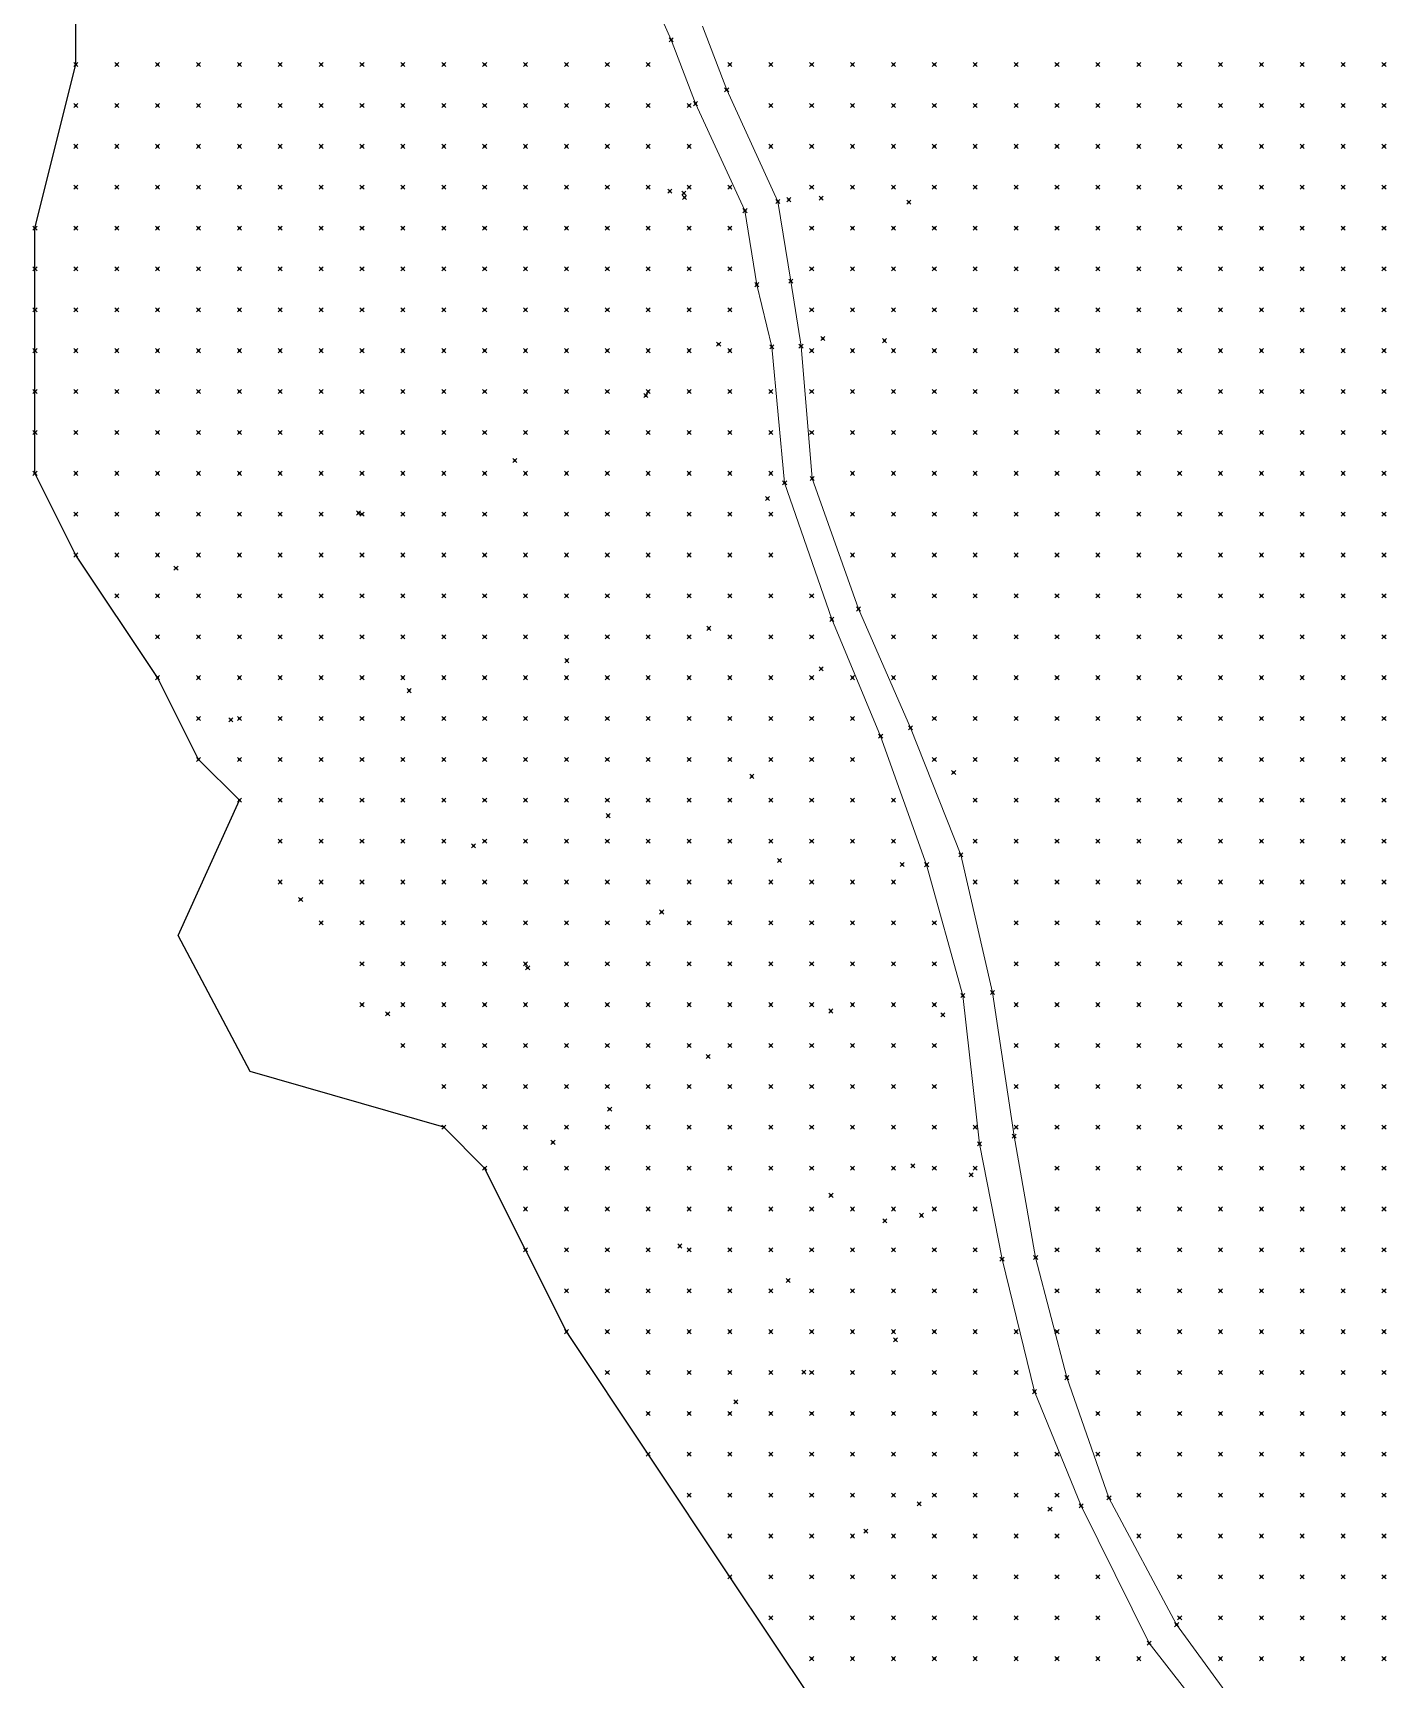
# Model space of a CAD drawing. Header units: metres. Extents: x 441556 to 446409, y 432338 to 461058.
# Drawn here: x 443504.5 to 443603.8, y 447161.7 to 447282.5 of the extents above; entities that cross this region are included whole.
import ezdxf

# ---------------------------------------------------------------- set-up
doc = ezdxf.new("R2010")
doc.units = ezdxf.units.M
doc.header["$MEASUREMENT"] = 0
doc.header["$PDMODE"] = 35
doc.header["$PDSIZE"] = 0.15
for name, color, linetype, lineweight in [('DTM-BRE-RevN_GRP_DRUM PAMANT', 2, 'Continuous', 0), ('DTM-NOK-RevN_LIDAR_co_lidar', 91, 'Continuous', 0), ('DTM-NOK-RevN_RTK', 32, 'Continuous', 0)]:
    doc.layers.add(name, color=color, linetype=linetype, lineweight=lineweight)
doc.layers.add('DTM-INT_YP', color=121, linetype='Continuous')

msp = doc.modelspace()

# ---------------------------------------------------------------- linework, layer by layer
at = {"layer": 'DTM-BRE-RevN_GRP_DRUM PAMANT'}
for p, q in [((443551.356, 447281.995, 361.192), (443549.312, 447286.558, 361.279)), ((443555.421, 447278.324, 360.887), (443553.651, 447283.008, 361.124)), ((443553.126, 447277.311, 360.955), (443551.356, 447281.995, 361.192)), ((443556.763, 447269.46, 360.921), (443553.126, 447277.311, 360.955)), ((443559.182, 447270.124, 360.853), (443555.421, 447278.324, 360.887)), ((443560.12, 447264.283, 361.023), (443559.182, 447270.124, 360.853)), ((443557.624, 447264.027, 361.091), (443556.763, 447269.46, 360.921)), ((443558.735, 447259.463, 361.315), (443557.624, 447264.027, 361.091)), ((443560.876, 447259.522, 361.353), (443560.12, 447264.283, 361.023)), ((443559.672, 447249.483, 360.801), (443558.735, 447259.463, 361.315)), ((443560.876, 447259.522, 361.353), (443561.687, 447249.81, 360.751)), ((443561.687, 447249.81, 360.751), (443565.092, 447240.231, 359.616)), ((443563.135, 447239.472, 359.839), (443559.672, 447249.483, 360.801)), ((443565.092, 447240.231, 359.616), (443568.91, 447231.517, 358.724)), ((443566.715, 447230.906, 358.797), (443563.135, 447239.472, 359.839)), ((443568.91, 447231.517, 358.724), (443572.595, 447222.185, 357.828)), ((443570.09, 447221.468, 357.59), (443566.715, 447230.906, 358.797)), ((443572.595, 447222.185, 357.828), (443574.928, 447212.083, 356.545)), ((443572.739, 447211.872, 356.427), (443570.09, 447221.468, 357.59)), ((443574.928, 447212.083, 356.545), (443576.52, 447201.547, 355.557)), ((443573.971, 447200.982, 355.487), (443572.739, 447211.872, 356.427)), ((443576.52, 447201.547, 355.557), (443578.089, 447192.649, 354.661)), ((443575.623, 447192.512, 354.71), (443573.971, 447200.982, 355.487)), ((443578.008, 447182.799, 354.109), (443575.623, 447192.512, 354.71)), ((443578.089, 447192.649, 354.661), (443580.377, 447183.827, 354.022)), ((443580.377, 447183.827, 354.022), (443583.469, 447175.009, 353.499)), ((443581.42, 447174.416, 353.595), (443578.008, 447182.799, 354.109)), ((443583.469, 447175.009, 353.499), (443588.434, 447165.701, 353.073)), ((443586.419, 447164.336, 353.158), (443581.42, 447174.416, 353.595)), ((443588.434, 447165.701, 353.073), (443594.851, 447156.907, 352.787)), ((443592.937, 447156.01, 352.83), (443586.419, 447164.336, 353.158))]:
    msp.add_line(p, q, dxfattribs=at)
at = {"layer": 'DTM-INT_YP'}
msp.add_polyline3d([(443561.658, 447160.207, 341.753), (443555.66, 447169.205, 341.996), (443549.661, 447178.203, 343.45), (443543.662, 447187.201, 346.833), (443540.663, 447193.2, 349.621), (443537.664, 447199.199, 350.62), (443534.664, 447202.198, 350.423), (443520.45, 447206.29, 348.454), (443515.187, 447216.261, 349.086), (443519.668, 447226.193, 351.33), (443516.668, 447229.192, 350.931), (443513.669, 447235.191, 350.404), (443507.67, 447244.189, 348.645), (443504.671, 447250.187, 345.393), (443504.671, 447253.187, 344.83), (443504.671, 447256.186, 343.588), (443504.671, 447259.185, 342.544), (443504.671, 447262.185, 341.881), (443504.671, 447265.184, 341.062), (443504.671, 447268.183, 340.713), (443507.67, 447280.181, 340.47), (443507.67, 447283.18, 340.229)], dxfattribs=at)
at = {"layer": 'DTM-NOK-RevN_LIDAR_co_lidar'}
for p in [(443507.67, 447280.181, 340.47), (443510.67, 447280.181, 341.662), (443513.669, 447280.181, 343.582), (443516.668, 447280.181, 345.936), (443519.668, 447280.181, 347.943), (443522.667, 447280.181, 350.163), (443525.666, 447280.181, 351.71), (443528.666, 447280.181, 352.234), (443531.665, 447280.181, 353.083), (443534.664, 447280.181, 354.218), (443537.664, 447280.181, 355.291), (443540.663, 447280.181, 356.4), (443543.662, 447280.181, 357.583), (443546.662, 447280.181, 359.356), (443549.661, 447280.181, 360.766), (443555.66, 447280.181, 361.657), (443558.659, 447280.181, 363.199), (443561.658, 447280.181, 364.72), (443564.658, 447280.181, 365.814), (443567.657, 447280.181, 366.614), (443570.656, 447280.181, 367.799), (443573.656, 447280.181, 368.88), (443576.655, 447280.181, 369.755), (443579.654, 447280.181, 370.658), (443582.654, 447280.181, 371.966), (443585.653, 447280.181, 373.409), (443588.653, 447280.181, 374.886), (443591.652, 447280.181, 376.164), (443594.651, 447280.181, 377.386), (443597.651, 447280.181, 378.609), (443600.65, 447280.181, 379.955), (443603.649, 447280.181, 381.519), (443507.67, 447277.182, 340.548), (443510.67, 447277.182, 342), (443513.669, 447277.182, 344.163), (443516.668, 447277.182, 346.337), (443519.668, 447277.182, 348.288), (443522.667, 447277.182, 350.406), (443525.666, 447277.182, 352.056), (443528.666, 447277.182, 352.543), (443531.665, 447277.182, 353.294), (443534.664, 447277.182, 354.493), (443537.664, 447277.182, 355.589), (443540.663, 447277.182, 356.688), (443543.662, 447277.182, 357.589), (443546.662, 447277.182, 358.809), (443549.661, 447277.182, 360.292), (443552.66, 447277.182, 360.971), (443558.659, 447277.182, 361.962), (443561.658, 447277.182, 363.419), (443564.658, 447277.182, 364.406), (443567.657, 447277.182, 365.271), (443570.656, 447277.182, 366.035), (443573.656, 447277.182, 367.558), (443576.655, 447277.182, 368.205), (443579.654, 447277.182, 369.108), (443582.654, 447277.182, 369.92), (443585.653, 447277.182, 371.4), (443588.653, 447277.182, 372.643), (443591.652, 447277.182, 374.004), (443594.651, 447277.182, 375.109), (443597.651, 447277.182, 376.562), (443600.65, 447277.182, 377.979), (443603.649, 447277.182, 379.298), (443507.67, 447274.182, 341.118), (443510.67, 447274.182, 343.032), (443513.669, 447274.182, 345.036), (443516.668, 447274.182, 346.983), (443519.668, 447274.182, 348.834), (443522.667, 447274.182, 350.23), (443525.666, 447274.182, 351.584), (443528.666, 447274.182, 352.626), (443531.665, 447274.182, 353.535), (443534.664, 447274.182, 354.49), (443537.664, 447274.182, 355.572), (443540.663, 447274.182, 356.685), (443543.662, 447274.182, 357.676), (443546.662, 447274.182, 358.968), (443549.661, 447274.182, 360.364), (443552.66, 447274.182, 360.983), (443558.659, 447274.182, 361.438), (443561.658, 447274.182, 362.579), (443564.658, 447274.182, 363.459), (443567.657, 447274.182, 364.312), (443570.656, 447274.182, 365.12), (443573.656, 447274.182, 366.095), (443576.655, 447274.182, 366.873), (443579.654, 447274.182, 367.556), (443582.654, 447274.182, 368.404), (443585.653, 447274.182, 369.267), (443588.653, 447274.182, 370.217), (443591.652, 447274.182, 371.632), (443594.651, 447274.182, 373.023), (443597.651, 447274.182, 374.076), (443600.65, 447274.182, 374.894), (443603.649, 447274.182, 376.938), (443507.67, 447271.183, 341.654), (443510.67, 447271.183, 343.593), (443513.669, 447271.183, 346.028), (443516.668, 447271.183, 347.795), (443519.668, 447271.183, 348.878), (443522.667, 447271.183, 350.04), (443525.666, 447271.183, 351.326), (443528.666, 447271.183, 352.538), (443531.665, 447271.183, 353.616), (443534.664, 447271.183, 354.445), (443537.664, 447271.183, 355.234), (443540.663, 447271.183, 356.303), (443543.662, 447271.183, 357.723), (443546.662, 447271.183, 359.196), (443549.661, 447271.183, 360.386), (443552.66, 447271.183, 360.954), (443555.66, 447271.183, 360.947), (443561.658, 447271.183, 361.844), (443564.658, 447271.183, 362.975), (443567.657, 447271.183, 363.892), (443570.656, 447271.183, 364.566), (443573.656, 447271.183, 365.147), (443576.655, 447271.183, 365.767), (443579.654, 447271.183, 366.302), (443582.654, 447271.183, 366.967), (443585.653, 447271.183, 367.608), (443588.653, 447271.183, 368.549), (443591.652, 447271.183, 369.455), (443594.651, 447271.183, 370.736), (443597.651, 447271.183, 371.901), (443600.65, 447271.183, 372.98), (443603.649, 447271.183, 374.543), (443504.671, 447268.183, 340.713), (443507.67, 447268.183, 342.327), (443510.67, 447268.183, 344.177), (443513.669, 447268.183, 345.93), (443516.668, 447268.183, 347.921), (443519.668, 447268.183, 349.48), (443522.667, 447268.183, 350.601), (443525.666, 447268.183, 351.808), (443528.666, 447268.183, 352.859), (443531.665, 447268.183, 353.833), (443534.664, 447268.183, 354.513), (443537.664, 447268.183, 355.106), (443540.663, 447268.183, 356.067), (443543.662, 447268.183, 357.32), (443546.662, 447268.183, 358.922), (443549.661, 447268.183, 360.341), (443552.66, 447268.183, 360.888), (443555.66, 447268.183, 360.918), (443561.658, 447268.183, 361.473), (443564.658, 447268.183, 362.691), (443567.657, 447268.183, 363.849), (443570.656, 447268.183, 364.486), (443573.656, 447268.183, 364.948), (443576.655, 447268.183, 365.454), (443579.654, 447268.183, 365.867), (443582.654, 447268.183, 366.378), (443585.653, 447268.183, 366.873), (443588.653, 447268.183, 367.525), (443591.652, 447268.183, 368.279), (443594.651, 447268.183, 369.237), (443597.651, 447268.183, 370.403), (443600.65, 447268.183, 371.77), (443603.649, 447268.183, 373.352), (443504.671, 447265.184, 341.062), (443507.67, 447265.184, 342.841), (443510.67, 447265.184, 345.935), (443513.669, 447265.184, 347.576), (443516.668, 447265.184, 348.99), (443519.668, 447265.184, 350.24), (443522.667, 447265.184, 351.509), (443525.666, 447265.184, 352.634), (443528.666, 447265.184, 353.463), (443531.665, 447265.184, 354.164), (443534.664, 447265.184, 354.763), (443537.664, 447265.184, 355.509), (443540.663, 447265.184, 356.519), (443543.662, 447265.184, 357.578), (443546.662, 447265.184, 358.801), (443549.661, 447265.184, 360.107), (443552.66, 447265.184, 360.837), (443555.66, 447265.184, 360.944), (443561.658, 447265.184, 361.394), (443564.658, 447265.184, 362.439), (443567.657, 447265.184, 363.351), (443570.656, 447265.184, 364.214), (443573.656, 447265.184, 364.889), (443576.655, 447265.184, 365.411), (443579.654, 447265.184, 365.868), (443582.654, 447265.184, 366.396), (443585.653, 447265.184, 366.882), (443588.653, 447265.184, 367.393), (443591.652, 447265.184, 367.943), (443594.651, 447265.184, 368.745), (443597.651, 447265.184, 369.852), (443600.65, 447265.184, 371.166), (443603.649, 447265.184, 372.544), (443504.671, 447262.185, 341.881), (443507.67, 447262.185, 343.991), (443510.67, 447262.185, 347.171), (443513.669, 447262.185, 349.214), (443516.668, 447262.185, 349.94), (443519.668, 447262.185, 350.854), (443522.667, 447262.185, 352.065), (443525.666, 447262.185, 353.254), (443528.666, 447262.185, 354.043), (443531.665, 447262.185, 354.618), (443534.664, 447262.185, 355.225), (443537.664, 447262.185, 355.991), (443540.663, 447262.185, 356.951), (443543.662, 447262.185, 358.018), (443546.662, 447262.185, 359.188), (443549.661, 447262.185, 360.24), (443552.66, 447262.185, 360.814), (443555.66, 447262.185, 361.003), (443561.658, 447262.185, 361.328), (443564.658, 447262.185, 362.12), (443567.657, 447262.185, 362.866), (443570.656, 447262.185, 363.473), (443573.656, 447262.185, 364.308), (443576.655, 447262.185, 365.145), (443579.654, 447262.185, 365.869), (443582.654, 447262.185, 366.441), (443585.653, 447262.185, 366.944), (443588.653, 447262.185, 367.39), (443591.652, 447262.185, 367.793), (443594.651, 447262.185, 368.433), (443597.651, 447262.185, 369.406), (443600.65, 447262.185, 370.429), (443603.649, 447262.185, 371.482), (443504.671, 447259.185, 342.544), (443507.67, 447259.185, 345.197), (443510.67, 447259.185, 348.244), (443513.669, 447259.185, 350.563), (443516.668, 447259.185, 351), (443519.668, 447259.185, 351.444), (443522.667, 447259.185, 352.258), (443525.666, 447259.185, 353.288), (443528.666, 447259.185, 354.153), (443531.665, 447259.185, 354.86), (443534.664, 447259.185, 355.609), (443537.664, 447259.185, 356.291), (443540.663, 447259.185, 357.05), (443543.662, 447259.185, 357.933), (443546.662, 447259.185, 359.138), (443549.661, 447259.185, 360.147), (443552.66, 447259.185, 360.61), (443555.66, 447259.185, 360.953), (443561.658, 447259.185, 361.248), (443564.658, 447259.185, 361.833), (443567.657, 447259.185, 362.5), (443570.656, 447259.185, 363.196), (443573.656, 447259.185, 363.953), (443576.655, 447259.185, 364.899), (443579.654, 447259.185, 365.624), (443582.654, 447259.185, 366.308), (443585.653, 447259.185, 366.81), (443588.653, 447259.185, 367.305), (443591.652, 447259.185, 367.8), (443594.651, 447259.185, 368.327), (443597.651, 447259.185, 368.912), (443600.65, 447259.185, 369.613), (443603.649, 447259.185, 370.441), (443504.671, 447256.186, 343.588), (443507.67, 447256.186, 346.485), (443510.67, 447256.186, 349.8), (443513.669, 447256.186, 351.385), (443516.668, 447256.186, 351.852), (443519.668, 447256.186, 352.101), (443522.667, 447256.186, 352.531), (443525.666, 447256.186, 353.371), (443528.666, 447256.186, 354.062), (443531.665, 447256.186, 354.825), (443534.664, 447256.186, 355.557), (443537.664, 447256.186, 356.211), (443540.663, 447256.186, 356.89), (443543.662, 447256.186, 357.623), (443546.662, 447256.186, 358.616), (443549.661, 447256.186, 359.616), (443552.66, 447256.186, 360.312), (443555.66, 447256.186, 360.841), (443558.659, 447256.186, 361.105), (443561.658, 447256.186, 361.186), (443564.658, 447256.186, 361.774), (443567.657, 447256.186, 362.661), (443570.656, 447256.186, 363.363), (443573.656, 447256.186, 364.01), (443576.655, 447256.186, 364.722), (443579.654, 447256.186, 365.499), (443582.654, 447256.186, 366.143), (443585.653, 447256.186, 366.756), (443588.653, 447256.186, 367.285), (443591.652, 447256.186, 367.818), (443594.651, 447256.186, 368.395), (443597.651, 447256.186, 368.946), (443600.65, 447256.186, 369.627), (443603.649, 447256.186, 370.217), (443504.671, 447253.187, 344.83), (443507.67, 447253.187, 347.701), (443510.67, 447253.187, 350.839), (443513.669, 447253.187, 351.721), (443516.668, 447253.187, 352.29), (443519.668, 447253.187, 352.605), (443522.667, 447253.187, 353.039), (443525.666, 447253.187, 353.802), (443528.666, 447253.187, 354.336), (443531.665, 447253.187, 354.965), (443534.664, 447253.187, 355.531), (443537.664, 447253.187, 356.256), (443540.663, 447253.187, 356.924), (443543.662, 447253.187, 357.569), (443546.662, 447253.187, 358.407), (443549.661, 447253.187, 359.319), (443552.66, 447253.187, 360.111), (443555.66, 447253.187, 360.684), (443558.659, 447253.187, 360.918), (443561.658, 447253.187, 361.06), (443564.658, 447253.187, 361.742), (443567.657, 447253.187, 362.817), (443570.656, 447253.187, 363.42), (443573.656, 447253.187, 363.954), (443576.655, 447253.187, 364.549), (443579.654, 447253.187, 365.308), (443582.654, 447253.187, 366.065), (443585.653, 447253.187, 366.849), (443588.653, 447253.187, 367.573), (443591.652, 447253.187, 368.309), (443594.651, 447253.187, 369.093), (443597.651, 447253.187, 369.783), (443600.65, 447253.187, 370.366), (443603.649, 447253.187, 370.983), (443504.671, 447250.187, 345.393), (443507.67, 447250.187, 348.538), (443510.67, 447250.187, 351.21), (443513.669, 447250.187, 351.951), (443516.668, 447250.187, 352.523), (443519.668, 447250.187, 352.975), (443522.667, 447250.187, 353.446), (443525.666, 447250.187, 354.055), (443528.666, 447250.187, 354.67), (443531.665, 447250.187, 355.2), (443534.664, 447250.187, 355.707), (443537.664, 447250.187, 356.351), (443540.663, 447250.187, 356.921), (443543.662, 447250.187, 357.536), (443546.662, 447250.187, 358.556), (443549.661, 447250.187, 359.553), (443552.66, 447250.187, 360.164), (443555.66, 447250.187, 360.542), (443558.659, 447250.187, 360.671), (443564.658, 447250.187, 361.377), (443567.657, 447250.187, 362.57), (443570.656, 447250.187, 363.282), (443573.656, 447250.187, 363.779), (443576.655, 447250.187, 364.381), (443579.654, 447250.187, 365.202), (443582.654, 447250.187, 366.112), (443585.653, 447250.187, 367.169), (443588.653, 447250.187, 368.359), (443591.652, 447250.187, 369.444), (443594.651, 447250.187, 370.453), (443597.651, 447250.187, 371.303), (443600.65, 447250.187, 371.819), (443603.649, 447250.187, 372.776), (443507.67, 447247.188, 348.826), (443510.67, 447247.188, 351.209), (443513.669, 447247.188, 352.08), (443516.668, 447247.188, 352.608), (443519.668, 447247.188, 353.092), (443522.667, 447247.188, 353.562), (443525.666, 447247.188, 354.052), (443528.666, 447247.188, 354.701), (443531.665, 447247.188, 355.225), (443534.664, 447247.188, 355.746), (443537.664, 447247.188, 356.292), (443540.663, 447247.188, 356.835), (443543.662, 447247.188, 357.464), (443546.662, 447247.188, 358.451), (443549.661, 447247.188, 359.462), (443552.66, 447247.188, 360.041), (443555.66, 447247.188, 360.315), (443558.659, 447247.188, 360.444), (443564.658, 447247.188, 360.881), (443567.657, 447247.188, 362.25), (443570.656, 447247.188, 363.048), (443573.656, 447247.188, 363.536), (443576.655, 447247.188, 364.205), (443579.654, 447247.188, 365.211), (443582.654, 447247.188, 366.381), (443585.653, 447247.188, 367.792), (443588.653, 447247.188, 369.345), (443591.652, 447247.188, 370.933), (443594.651, 447247.188, 372.123), (443597.651, 447247.188, 373.216), (443600.65, 447247.188, 374.202), (443603.649, 447247.188, 376.01), (443507.67, 447244.189, 348.645), (443510.67, 447244.189, 351.158), (443513.669, 447244.189, 351.829), (443516.668, 447244.189, 352.358), (443519.668, 447244.189, 352.891), (443522.667, 447244.189, 353.471), (443525.666, 447244.189, 353.975), (443528.666, 447244.189, 354.53), (443531.665, 447244.189, 355.052), (443534.664, 447244.189, 355.622), (443537.664, 447244.189, 356.183), (443540.663, 447244.189, 356.733), (443543.662, 447244.189, 357.337), (443546.662, 447244.189, 358.057), (443549.661, 447244.189, 358.852), (443552.66, 447244.189, 359.453), (443555.66, 447244.189, 359.853), (443558.659, 447244.189, 360.19), (443564.658, 447244.189, 360.409), (443567.657, 447244.189, 361.678), (443570.656, 447244.189, 362.626), (443573.656, 447244.189, 363.255), (443576.655, 447244.189, 364.114), (443579.654, 447244.189, 365.35), (443582.654, 447244.189, 366.794), (443585.653, 447244.189, 368.49), (443588.653, 447244.189, 370.231), (443591.652, 447244.189, 372.229), (443594.651, 447244.189, 373.854), (443597.651, 447244.189, 375.523), (443600.65, 447244.189, 377.254), (443603.649, 447244.189, 379.363), (443510.67, 447241.189, 350.979), (443513.669, 447241.189, 351.256), (443516.668, 447241.189, 351.861), (443519.668, 447241.189, 352.546), (443522.667, 447241.189, 353.209), (443525.666, 447241.189, 353.748), (443528.666, 447241.189, 354.302), (443531.665, 447241.189, 354.86), (443534.664, 447241.189, 355.474), (443537.664, 447241.189, 356.017), (443540.663, 447241.189, 356.553), (443543.662, 447241.189, 357.138), (443546.662, 447241.189, 357.694), (443549.661, 447241.189, 358.269), (443552.66, 447241.189, 358.869), (443555.66, 447241.189, 359.425), (443558.659, 447241.189, 359.841), (443561.658, 447241.189, 359.882), (443567.657, 447241.189, 360.668), (443570.656, 447241.189, 361.9), (443573.656, 447241.189, 362.774), (443576.655, 447241.189, 363.814), (443579.654, 447241.189, 365.394), (443582.654, 447241.189, 367.174), (443585.653, 447241.189, 368.958), (443588.653, 447241.189, 370.807), (443591.652, 447241.189, 373.033), (443594.651, 447241.189, 375.144), (443597.651, 447241.189, 377.394), (443600.65, 447241.189, 379.865), (443603.649, 447241.189, 381.803), (443513.669, 447238.19, 350.728), (443516.668, 447238.19, 351.429), (443519.668, 447238.19, 352.166), (443522.667, 447238.19, 352.833), (443525.666, 447238.19, 353.44), (443528.666, 447238.19, 354.054), (443531.665, 447238.19, 354.652), (443534.664, 447238.19, 355.248), (443537.664, 447238.19, 355.757), (443540.663, 447238.19, 356.307), (443543.662, 447238.19, 356.851), (443546.662, 447238.19, 357.292), (443549.661, 447238.19, 357.799), (443552.66, 447238.19, 358.494), (443555.66, 447238.19, 359.094), (443558.659, 447238.19, 359.384), (443561.658, 447238.19, 359.531), (443567.657, 447238.19, 359.778), (443570.656, 447238.19, 360.929), (443573.656, 447238.19, 362.007), (443576.655, 447238.19, 363.232), (443579.654, 447238.19, 364.98), (443582.654, 447238.19, 367.208), (443585.653, 447238.19, 369.059), (443588.653, 447238.19, 371.109), (443591.652, 447238.19, 373.289), (443594.651, 447238.19, 375.78), (443597.651, 447238.19, 378.405), (443600.65, 447238.19, 381.381), (443603.649, 447238.19, 383.682), (443513.669, 447235.191, 350.404), (443516.668, 447235.191, 351.199), (443519.668, 447235.191, 351.887), (443522.667, 447235.191, 352.567), (443525.666, 447235.191, 353.231), (443528.666, 447235.191, 353.847), (443531.665, 447235.191, 354.411), (443534.664, 447235.191, 354.971), (443537.664, 447235.191, 355.44), (443540.663, 447235.191, 355.882), (443543.662, 447235.191, 356.329), (443546.662, 447235.191, 356.75), (443549.661, 447235.191, 357.269), (443552.66, 447235.191, 357.961), (443555.66, 447235.191, 358.546), (443558.659, 447235.191, 358.854), (443561.658, 447235.191, 359.123), (443564.658, 447235.191, 359.263), (443567.657, 447235.191, 359.243), (443570.656, 447235.191, 359.964), (443573.656, 447235.191, 361.159), (443576.655, 447235.191, 362.713), (443579.654, 447235.191, 364.369), (443582.654, 447235.191, 366.68), (443585.653, 447235.191, 368.78), (443588.653, 447235.191, 371.215), (443591.652, 447235.191, 373.25), (443594.651, 447235.191, 376.413), (443597.651, 447235.191, 379.363), (443600.65, 447235.191, 382.148), (443603.649, 447235.191, 384.687), (443516.668, 447232.191, 351.127), (443519.668, 447232.191, 351.823), (443522.667, 447232.191, 352.514), (443525.666, 447232.191, 353.125), (443528.666, 447232.191, 353.719), (443531.665, 447232.191, 354.256), (443534.664, 447232.191, 354.67), (443537.664, 447232.191, 354.964), (443540.663, 447232.191, 355.281), (443543.662, 447232.191, 355.758), (443546.662, 447232.191, 356.22), (443549.661, 447232.191, 356.659), (443552.66, 447232.191, 357.301), (443555.66, 447232.191, 357.932), (443558.659, 447232.191, 358.275), (443561.658, 447232.191, 358.661), (443564.658, 447232.191, 359.004), (443570.656, 447232.191, 359.208), (443573.656, 447232.191, 360.13), (443576.655, 447232.191, 361.943), (443579.654, 447232.191, 363.794), (443582.654, 447232.191, 365.936), (443585.653, 447232.191, 368.244), (443588.653, 447232.191, 370.851), (443591.652, 447232.191, 373.318), (443594.651, 447232.191, 377.089), (443597.651, 447232.191, 379.972), (443600.65, 447232.191, 382.474), (443603.649, 447232.191, 385.162), (443516.668, 447229.192, 350.931), (443519.668, 447229.192, 351.662), (443522.667, 447229.192, 352.402), (443525.666, 447229.192, 353.072), (443528.666, 447229.192, 353.567), (443531.665, 447229.192, 353.963), (443534.664, 447229.192, 354.199), (443537.664, 447229.192, 354.407), (443540.663, 447229.192, 354.791), (443543.662, 447229.192, 355.278), (443546.662, 447229.192, 355.763), (443549.661, 447229.192, 356.195), (443552.66, 447229.192, 356.703), (443555.66, 447229.192, 357.28), (443558.659, 447229.192, 357.647), (443561.658, 447229.192, 358.056), (443564.658, 447229.192, 358.659), (443570.656, 447229.192, 358.613), (443573.656, 447229.192, 359.256), (443576.655, 447229.192, 361.062), (443579.654, 447229.192, 363.143), (443582.654, 447229.192, 365.264), (443585.653, 447229.192, 367.693), (443588.653, 447229.192, 370.484), (443591.652, 447229.192, 373.012), (443594.651, 447229.192, 376.908), (443597.651, 447229.192, 380.117), (443600.65, 447229.192, 382.963), (443603.649, 447229.192, 385.835), (443519.668, 447226.193, 351.33), (443522.667, 447226.193, 352.078), (443525.666, 447226.193, 352.779), (443528.666, 447226.193, 353.187), (443531.665, 447226.193, 353.434), (443534.664, 447226.193, 353.64), (443537.664, 447226.193, 353.943), (443540.663, 447226.193, 354.444), (443543.662, 447226.193, 354.947), (443546.662, 447226.193, 355.382), (443549.661, 447226.193, 355.748), (443552.66, 447226.193, 356.161), (443555.66, 447226.193, 356.667), (443558.659, 447226.193, 357.037), (443561.658, 447226.193, 357.445), (443564.658, 447226.193, 358.083), (443567.657, 447226.193, 358.216), (443573.656, 447226.193, 358.808), (443576.655, 447226.193, 360.239), (443579.654, 447226.193, 362.624), (443582.654, 447226.193, 364.94), (443585.653, 447226.193, 367.451), (443588.653, 447226.193, 370.182), (443591.652, 447226.193, 372.935), (443594.651, 447226.193, 376.084), (443597.651, 447226.193, 379.571), (443600.65, 447226.193, 383.041), (443603.649, 447226.193, 386.126), (443522.667, 447223.193, 351.779), (443525.666, 447223.193, 352.321), (443528.666, 447223.193, 352.694), (443531.665, 447223.193, 352.871), (443534.664, 447223.193, 353.153), (443537.664, 447223.193, 353.657), (443540.663, 447223.193, 354.15), (443543.662, 447223.193, 354.551), (443546.662, 447223.193, 354.946), (443549.661, 447223.193, 355.232), (443552.66, 447223.193, 355.505), (443555.66, 447223.193, 355.966), (443558.659, 447223.193, 356.361), (443561.658, 447223.193, 356.643), (443564.658, 447223.193, 357.199), (443567.657, 447223.193, 357.696), (443573.656, 447223.193, 358.217), (443576.655, 447223.193, 359.742), (443579.654, 447223.193, 362.213), (443582.654, 447223.193, 364.599), (443585.653, 447223.193, 367.159), (443588.653, 447223.193, 369.911), (443591.652, 447223.193, 372.732), (443594.651, 447223.193, 375.33), (443597.651, 447223.193, 378.955), (443600.65, 447223.193, 382.66), (443603.649, 447223.193, 386.126), (443522.667, 447220.194, 351.391), (443525.666, 447220.194, 351.84), (443528.666, 447220.194, 352.161), (443531.665, 447220.194, 352.423), (443534.664, 447220.194, 352.798), (443537.664, 447220.194, 353.172), (443540.663, 447220.194, 353.633), (443543.662, 447220.194, 354.086), (443546.662, 447220.194, 354.457), (443549.661, 447220.194, 354.687), (443552.66, 447220.194, 354.9), (443555.66, 447220.194, 355.311), (443558.659, 447220.194, 355.685), (443561.658, 447220.194, 355.869), (443564.658, 447220.194, 356.32), (443567.657, 447220.194, 356.929), (443573.656, 447220.194, 357.736), (443576.655, 447220.194, 359.435), (443579.654, 447220.194, 361.945), (443582.654, 447220.194, 364.457), (443585.653, 447220.194, 366.897), (443588.653, 447220.194, 369.8), (443591.652, 447220.194, 372.552), (443594.651, 447220.194, 375.121), (443597.651, 447220.194, 378.53), (443600.65, 447220.194, 382.131), (443603.649, 447220.194, 385.744), (443525.666, 447217.195, 351.316), (443528.666, 447217.195, 351.581), (443531.665, 447217.195, 351.97), (443534.664, 447217.195, 352.372), (443537.664, 447217.195, 352.706), (443540.663, 447217.195, 353.072), (443543.662, 447217.195, 353.541), (443546.662, 447217.195, 353.95), (443549.661, 447217.195, 354.176), (443552.66, 447217.195, 354.34), (443555.66, 447217.195, 354.662), (443558.659, 447217.195, 355.02), (443561.658, 447217.195, 355.175), (443564.658, 447217.195, 355.539), (443567.657, 447217.195, 356.097), (443570.656, 447217.195, 356.995), (443576.655, 447217.195, 358.521), (443579.654, 447217.195, 361.516), (443582.654, 447217.195, 363.924), (443585.653, 447217.195, 366.718), (443588.653, 447217.195, 369.539), (443591.652, 447217.195, 372.266), (443594.651, 447217.195, 374.68), (443597.651, 447217.195, 377.884), (443600.65, 447217.195, 381.665), (443603.649, 447217.195, 385.384), (443528.666, 447214.195, 351.042), (443531.665, 447214.195, 351.499), (443534.664, 447214.195, 351.785), (443537.664, 447214.195, 352.049), (443540.663, 447214.195, 352.502), (443543.662, 447214.195, 352.936), (443546.662, 447214.195, 353.3), (443549.661, 447214.195, 353.616), (443552.66, 447214.195, 353.808), (443555.66, 447214.195, 354.039), (443558.659, 447214.195, 354.369), (443561.658, 447214.195, 354.577), (443564.658, 447214.195, 354.928), (443567.657, 447214.195, 355.595), (443570.656, 447214.195, 356.486), (443576.655, 447214.195, 357.946), (443579.654, 447214.195, 361.195), (443582.654, 447214.195, 363.44), (443585.653, 447214.195, 365.81), (443588.653, 447214.195, 368.773), (443591.652, 447214.195, 371.584), (443594.651, 447214.195, 374.489), (443597.651, 447214.195, 377.829), (443600.65, 447214.195, 381.042), (443603.649, 447214.195, 385.177), (443528.666, 447211.196, 350.595), (443531.665, 447211.196, 351.003), (443534.664, 447211.196, 351.359), (443537.664, 447211.196, 351.637), (443540.663, 447211.196, 352.022), (443543.662, 447211.196, 352.404), (443546.662, 447211.196, 352.683), (443549.661, 447211.196, 353.008), (443552.66, 447211.196, 353.301), (443555.66, 447211.196, 353.504), (443558.659, 447211.196, 353.772), (443561.658, 447211.196, 353.977), (443564.658, 447211.196, 354.301), (443567.657, 447211.196, 355.07), (443570.656, 447211.196, 356.121), (443576.655, 447211.196, 357.159), (443579.654, 447211.196, 359.465), (443582.654, 447211.196, 362.541), (443585.653, 447211.196, 365.168), (443588.653, 447211.196, 367.61), (443591.652, 447211.196, 370.891), (443594.651, 447211.196, 374.592), (443597.651, 447211.196, 377.869), (443600.65, 447211.196, 381.386), (443603.649, 447211.196, 385.404), (443531.665, 447208.197, 350.691), (443534.664, 447208.197, 351.091), (443537.664, 447208.197, 351.385), (443540.663, 447208.197, 351.616), (443543.662, 447208.197, 351.892), (443546.662, 447208.197, 352.156), (443549.661, 447208.197, 352.388), (443552.66, 447208.197, 352.584), (443555.66, 447208.197, 352.859), (443558.659, 447208.197, 353.214), (443561.658, 447208.197, 353.298), (443564.658, 447208.197, 353.576), (443567.657, 447208.197, 354.386), (443570.656, 447208.197, 355.624), (443576.655, 447208.197, 356.832), (443579.654, 447208.197, 358.959), (443582.654, 447208.197, 361.932), (443585.653, 447208.197, 364.45), (443588.653, 447208.197, 367.298), (443591.652, 447208.197, 370.587), (443594.651, 447208.197, 373.717), (443597.651, 447208.197, 377.154), (443600.65, 447208.197, 381.077), (443603.649, 447208.197, 385.07), (443534.664, 447205.197, 350.741), (443537.664, 447205.197, 351.031), (443540.663, 447205.197, 351.285), (443543.662, 447205.197, 351.488), (443546.662, 447205.197, 351.654), (443549.661, 447205.197, 351.813), (443552.66, 447205.197, 351.983), (443555.66, 447205.197, 352.253), (443558.659, 447205.197, 352.613), (443561.658, 447205.197, 352.858), (443564.658, 447205.197, 353.066), (443567.657, 447205.197, 353.661), (443570.656, 447205.197, 354.797), (443576.655, 447205.197, 356.378), (443579.654, 447205.197, 358.358), (443582.654, 447205.197, 361.425), (443585.653, 447205.197, 363.838), (443588.653, 447205.197, 366.715), (443591.652, 447205.197, 369.938), (443594.651, 447205.197, 372.95), (443597.651, 447205.197, 376.247), (443600.65, 447205.197, 380.56), (443603.649, 447205.197, 384.727), (443534.664, 447202.198, 350.423), (443537.664, 447202.198, 350.899), (443540.663, 447202.198, 351.123), (443543.662, 447202.198, 351.174), (443546.662, 447202.198, 351.361), (443549.661, 447202.198, 351.53), (443552.66, 447202.198, 351.583), (443555.66, 447202.198, 351.798), (443558.659, 447202.198, 352.185), (443561.658, 447202.198, 352.458), (443564.658, 447202.198, 352.638), (443567.657, 447202.198, 353.264), (443570.656, 447202.198, 354.223), (443573.656, 447202.198, 355.315), (443576.655, 447202.198, 355.744), (443579.654, 447202.198, 357.79), (443582.654, 447202.198, 361.14), (443585.653, 447202.198, 363.421), (443588.653, 447202.198, 366.266), (443591.652, 447202.198, 368.976), (443594.651, 447202.198, 371.639), (443597.651, 447202.198, 376.235), (443600.65, 447202.198, 381.114), (443603.649, 447202.198, 385.225), (443537.664, 447199.199, 350.62), (443540.663, 447199.199, 350.837), (443543.662, 447199.199, 350.926), (443546.662, 447199.199, 351.032), (443549.661, 447199.199, 351.208), (443552.66, 447199.199, 351.346), (443555.66, 447199.199, 351.426), (443558.659, 447199.199, 351.687), (443561.658, 447199.199, 352.009), (443564.658, 447199.199, 352.197), (443567.657, 447199.199, 352.887), (443570.656, 447199.199, 353.888), (443573.656, 447199.199, 354.926), (443579.654, 447199.199, 357.349), (443582.654, 447199.199, 360.323), (443585.653, 447199.199, 362.969), (443588.653, 447199.199, 365.493), (443591.652, 447199.199, 368.133), (443594.651, 447199.199, 371.959), (443597.651, 447199.199, 377.245), (443600.65, 447199.199, 382.059), (443603.649, 447199.199, 385.73), (443540.663, 447196.199, 350.561), (443543.662, 447196.199, 350.768), (443546.662, 447196.199, 350.84), (443549.661, 447196.199, 350.893), (443552.66, 447196.199, 350.991), (443555.66, 447196.199, 351.041), (443558.659, 447196.199, 351.226), (443561.658, 447196.199, 351.543), (443564.658, 447196.199, 351.803), (443567.657, 447196.199, 352.485), (443570.656, 447196.199, 353.481), (443573.656, 447196.199, 354.457), (443579.654, 447196.199, 356.545), (443582.654, 447196.199, 359.345), (443585.653, 447196.199, 362.136), (443588.653, 447196.199, 364.616), (443591.652, 447196.199, 367.477), (443594.651, 447196.199, 373.029), (443597.651, 447196.199, 378.375), (443600.65, 447196.199, 382.462), (443603.649, 447196.199, 386.184), (443540.663, 447193.2, 349.621), (443543.662, 447193.2, 350.262), (443546.662, 447193.2, 350.588), (443549.661, 447193.2, 350.71), (443552.66, 447193.2, 350.738), (443555.66, 447193.2, 350.661), (443558.659, 447193.2, 350.764), (443561.658, 447193.2, 351.066), (443564.658, 447193.2, 351.296), (443567.657, 447193.2, 351.913), (443570.656, 447193.2, 353.188), (443573.656, 447193.2, 354.154), (443579.654, 447193.2, 355.585), (443582.654, 447193.2, 358.639), (443585.653, 447193.2, 361.264), (443588.653, 447193.2, 363.617), (443591.652, 447193.2, 367.18), (443594.651, 447193.2, 374.004), (443597.651, 447193.2, 378.858), (443600.65, 447193.2, 382.379), (443603.649, 447193.2, 386.057), (443543.662, 447190.201, 348.947), (443546.662, 447190.201, 349.944), (443549.661, 447190.201, 350.414), (443552.66, 447190.201, 350.423), (443555.66, 447190.201, 350.231), (443558.659, 447190.201, 350.257), (443561.658, 447190.201, 350.512), (443564.658, 447190.201, 350.721), (443567.657, 447190.201, 351.199), (443570.656, 447190.201, 352.597), (443573.656, 447190.201, 353.954), (443579.654, 447190.201, 354.821), (443582.654, 447190.201, 357.474), (443585.653, 447190.201, 360.419), (443588.653, 447190.201, 363.127), (443591.652, 447190.201, 366.179), (443594.651, 447190.201, 373.227), (443597.651, 447190.201, 378.383), (443600.65, 447190.201, 382.037), (443603.649, 447190.201, 385.594), (443543.662, 447187.201, 346.833), (443546.662, 447187.201, 348.304), (443549.661, 447187.201, 349.44), (443552.66, 447187.201, 349.939), (443555.66, 447187.201, 349.911), (443558.659, 447187.201, 349.796), (443561.658, 447187.201, 349.912), (443564.658, 447187.201, 350.092), (443567.657, 447187.201, 350.411), (443570.656, 447187.201, 351.747), (443573.656, 447187.201, 353.442), (443576.655, 447187.201, 354.222), (443579.654, 447187.201, 354.344), (443582.654, 447187.201, 356.479), (443585.653, 447187.201, 359.469), (443588.653, 447187.201, 362.923), (443591.652, 447187.201, 366.089), (443594.651, 447187.201, 372.271), (443597.651, 447187.201, 377.65), (443600.65, 447187.201, 381.468), (443603.649, 447187.201, 384.667), (443546.662, 447184.202, 345.924), (443549.661, 447184.202, 347.715), (443552.66, 447184.202, 349.088), (443555.66, 447184.202, 349.342), (443558.659, 447184.202, 349.405), (443561.658, 447184.202, 349.349), (443564.658, 447184.202, 349.461), (443567.657, 447184.202, 349.709), (443570.656, 447184.202, 350.744), (443573.656, 447184.202, 352.669), (443576.655, 447184.202, 353.889), (443582.654, 447184.202, 355.402), (443585.653, 447184.202, 358.727), (443588.653, 447184.202, 362.686), (443591.652, 447184.202, 367.052), (443594.651, 447184.202, 372.45), (443597.651, 447184.202, 376.772), (443600.65, 447184.202, 380.035), (443603.649, 447184.202, 383.076), (443549.661, 447181.203, 345.254), (443552.66, 447181.203, 346.748), (443555.66, 447181.203, 347.818), (443558.659, 447181.203, 348.771), (443561.658, 447181.203, 348.741), (443564.658, 447181.203, 348.88), (443567.657, 447181.203, 349.151), (443570.656, 447181.203, 350.135), (443573.656, 447181.203, 351.821), (443576.655, 447181.203, 353.477), (443582.654, 447181.203, 354.384), (443585.653, 447181.203, 357.885), (443588.653, 447181.203, 362.503), (443591.652, 447181.203, 367.036), (443594.651, 447181.203, 371.505), (443597.651, 447181.203, 374.846), (443600.65, 447181.203, 377.556), (443603.649, 447181.203, 380.77), (443549.661, 447178.203, 343.45), (443552.66, 447178.203, 344.269), (443555.66, 447178.203, 345.648), (443558.659, 447178.203, 347.192), (443561.658, 447178.203, 347.923), (443564.658, 447178.203, 348.327), (443567.657, 447178.203, 348.617), (443570.656, 447178.203, 349.592), (443573.656, 447178.203, 351.018), (443576.655, 447178.203, 352.856), (443579.654, 447178.203, 353.706), (443582.654, 447178.203, 353.845), (443585.653, 447178.203, 357.164), (443588.653, 447178.203, 361.606), (443591.652, 447178.203, 365.568), (443594.651, 447178.203, 369.432), (443597.651, 447178.203, 372.436), (443600.65, 447178.203, 374.919), (443603.649, 447178.203, 378.014), (443552.66, 447175.204, 343.025), (443555.66, 447175.204, 343.64), (443558.659, 447175.204, 344.912), (443561.658, 447175.204, 346.533), (443564.658, 447175.204, 347.58), (443567.657, 447175.204, 348.01), (443570.656, 447175.204, 348.649), (443573.656, 447175.204, 350.153), (443576.655, 447175.204, 351.967), (443579.654, 447175.204, 353.408), (443585.653, 447175.204, 355.929), (443588.653, 447175.204, 359.77), (443591.652, 447175.204, 363.487), (443594.651, 447175.204, 367.642), (443597.651, 447175.204, 370.251), (443600.65, 447175.204, 372.573), (443603.649, 447175.204, 375.32), (443555.66, 447172.205, 342.352), (443558.659, 447172.205, 343.203), (443561.658, 447172.205, 344.783), (443564.658, 447172.205, 346.308), (443567.657, 447172.205, 347.321), (443570.656, 447172.205, 347.846), (443573.656, 447172.205, 349.263), (443576.655, 447172.205, 351.094), (443579.654, 447172.205, 352.818), (443585.653, 447172.205, 354.048), (443588.653, 447172.205, 357.858), (443591.652, 447172.205, 361.28), (443594.651, 447172.205, 365.301), (443597.651, 447172.205, 367.758), (443600.65, 447172.205, 370.077), (443603.649, 447172.205, 372.916), (443555.66, 447169.205, 341.996), (443558.659, 447169.205, 342.429), (443561.658, 447169.205, 343.453), (443564.658, 447169.205, 344.758), (443567.657, 447169.205, 346.276), (443570.656, 447169.205, 347.219), (443573.656, 447169.205, 348.481), (443576.655, 447169.205, 350.225), (443579.654, 447169.205, 352.025), (443582.654, 447169.205, 353.193), (443588.653, 447169.205, 355.693), (443591.652, 447169.205, 358.938), (443594.651, 447169.205, 362.439), (443597.651, 447169.205, 365.124), (443600.65, 447169.205, 367.343), (443603.649, 447169.205, 370.412), (443558.659, 447166.206, 342.051), (443561.658, 447166.206, 342.487), (443564.658, 447166.206, 343.532), (443567.657, 447166.206, 344.755), (443570.656, 447166.206, 346.384), (443573.656, 447166.206, 347.343), (443576.655, 447166.206, 349.081), (443579.654, 447166.206, 350.856), (443582.654, 447166.206, 352.605), (443588.653, 447166.206, 353.519), (443591.652, 447166.206, 356.159), (443594.651, 447166.206, 359.882), (443597.651, 447166.206, 362.638), (443600.65, 447166.206, 364.601), (443603.649, 447166.206, 367.662), (443561.658, 447163.206, 341.982), (443564.658, 447163.206, 342.471), (443567.657, 447163.206, 343.591), (443570.656, 447163.206, 345.302), (443573.656, 447163.206, 346.122), (443576.655, 447163.206, 347.669), (443579.654, 447163.206, 349.077), (443582.654, 447163.206, 351.264), (443585.653, 447163.206, 352.693), (443591.652, 447163.206, 354.026), (443594.651, 447163.206, 357.412), (443597.651, 447163.206, 360.065), (443600.65, 447163.206, 361.976), (443603.649, 447163.206, 365.207)]:
    msp.add_point(p, dxfattribs=at)
at = {"layer": 'DTM-NOK-RevN_RTK'}
for p in [(443551.356, 447281.995, 361.192), (443553.126, 447277.311, 360.955), (443555.421, 447278.324, 360.887), (443551.244, 447270.897, 361.048), (443552.272, 447270.745, 361.018), (443552.319, 447270.429, 361.022), (443559.182, 447270.124, 360.853), (443559.98, 447270.264, 361.183), (443562.353, 447270.373, 362.178), (443568.791, 447270.089, 363.902), (443556.763, 447269.46, 360.921), (443557.624, 447264.027, 361.091), (443560.12, 447264.283, 361.023), (443554.83, 447259.664, 361.045), (443558.735, 447259.463, 361.315), (443560.876, 447259.522, 361.353), (443562.474, 447260.07, 361.564), (443566.996, 447259.917, 362.518), (443549.492, 447255.887, 359.256), (443539.877, 447251.131, 356.793), (443559.672, 447249.483, 360.801), (443561.687, 447249.81, 360.751), (443558.422, 447248.339, 360.6), (443528.413, 447247.274, 354.802), (443515.02, 447243.226, 351.951), (443565.092, 447240.231, 359.616), (443554.107, 447238.809, 359.11), (443563.135, 447239.472, 359.839), (443543.692, 447236.44, 356.564), (443562.346, 447235.842, 359.577), (443532.123, 447234.237, 354.375), (443519.048, 447232.1, 351.807), (443568.91, 447231.517, 358.724), (443566.715, 447230.906, 358.797), (443557.261, 447227.949, 357.357), (443572.072, 447228.239, 358.855), (443546.726, 447225.061, 355.336), (443536.838, 447222.844, 353.457), (443559.289, 447221.772, 356.076), (443572.595, 447222.185, 357.828), (443568.296, 447221.485, 357.81), (443570.09, 447221.468, 357.59), (443524.166, 447218.904, 351.453), (443550.651, 447217.993, 354.362), (443540.819, 447213.893, 352.609), (443574.928, 447212.083, 356.545), (443563.062, 447210.728, 353.928), (443572.739, 447211.872, 356.427), (443530.549, 447210.52, 350.828), (443571.281, 447210.444, 356.46), (443554.06, 447207.398, 352.523), (443546.833, 447203.525, 351.514), (443542.676, 447201.093, 350.952), (443576.52, 447201.547, 355.557), (443573.971, 447200.982, 355.487), (443569.082, 447199.362, 353.496), (443573.365, 447198.713, 355.162), (443563.072, 447197.205, 351.708), (443567.024, 447195.326, 352.071), (443569.715, 447195.734, 353.488), (443551.977, 447193.483, 350.596), (443578.089, 447192.649, 354.661), (443575.623, 447192.512, 354.71), (443559.932, 447190.955, 350.687), (443567.802, 447186.599, 350.031), (443561.073, 447184.226, 349.287), (443580.377, 447183.827, 354.022), (443556.099, 447182.042, 348.843), (443578.008, 447182.799, 354.109), (443569.543, 447174.574, 347.748), (443583.469, 447175.009, 353.499), (443579.14, 447174.171, 353.7), (443581.42, 447174.416, 353.595), (443565.638, 447172.567, 347.193), (443588.434, 447165.701, 353.073), (443586.419, 447164.336, 353.158)]:
    msp.add_point(p, dxfattribs=at)

doc.saveas('drawing.dxf')
